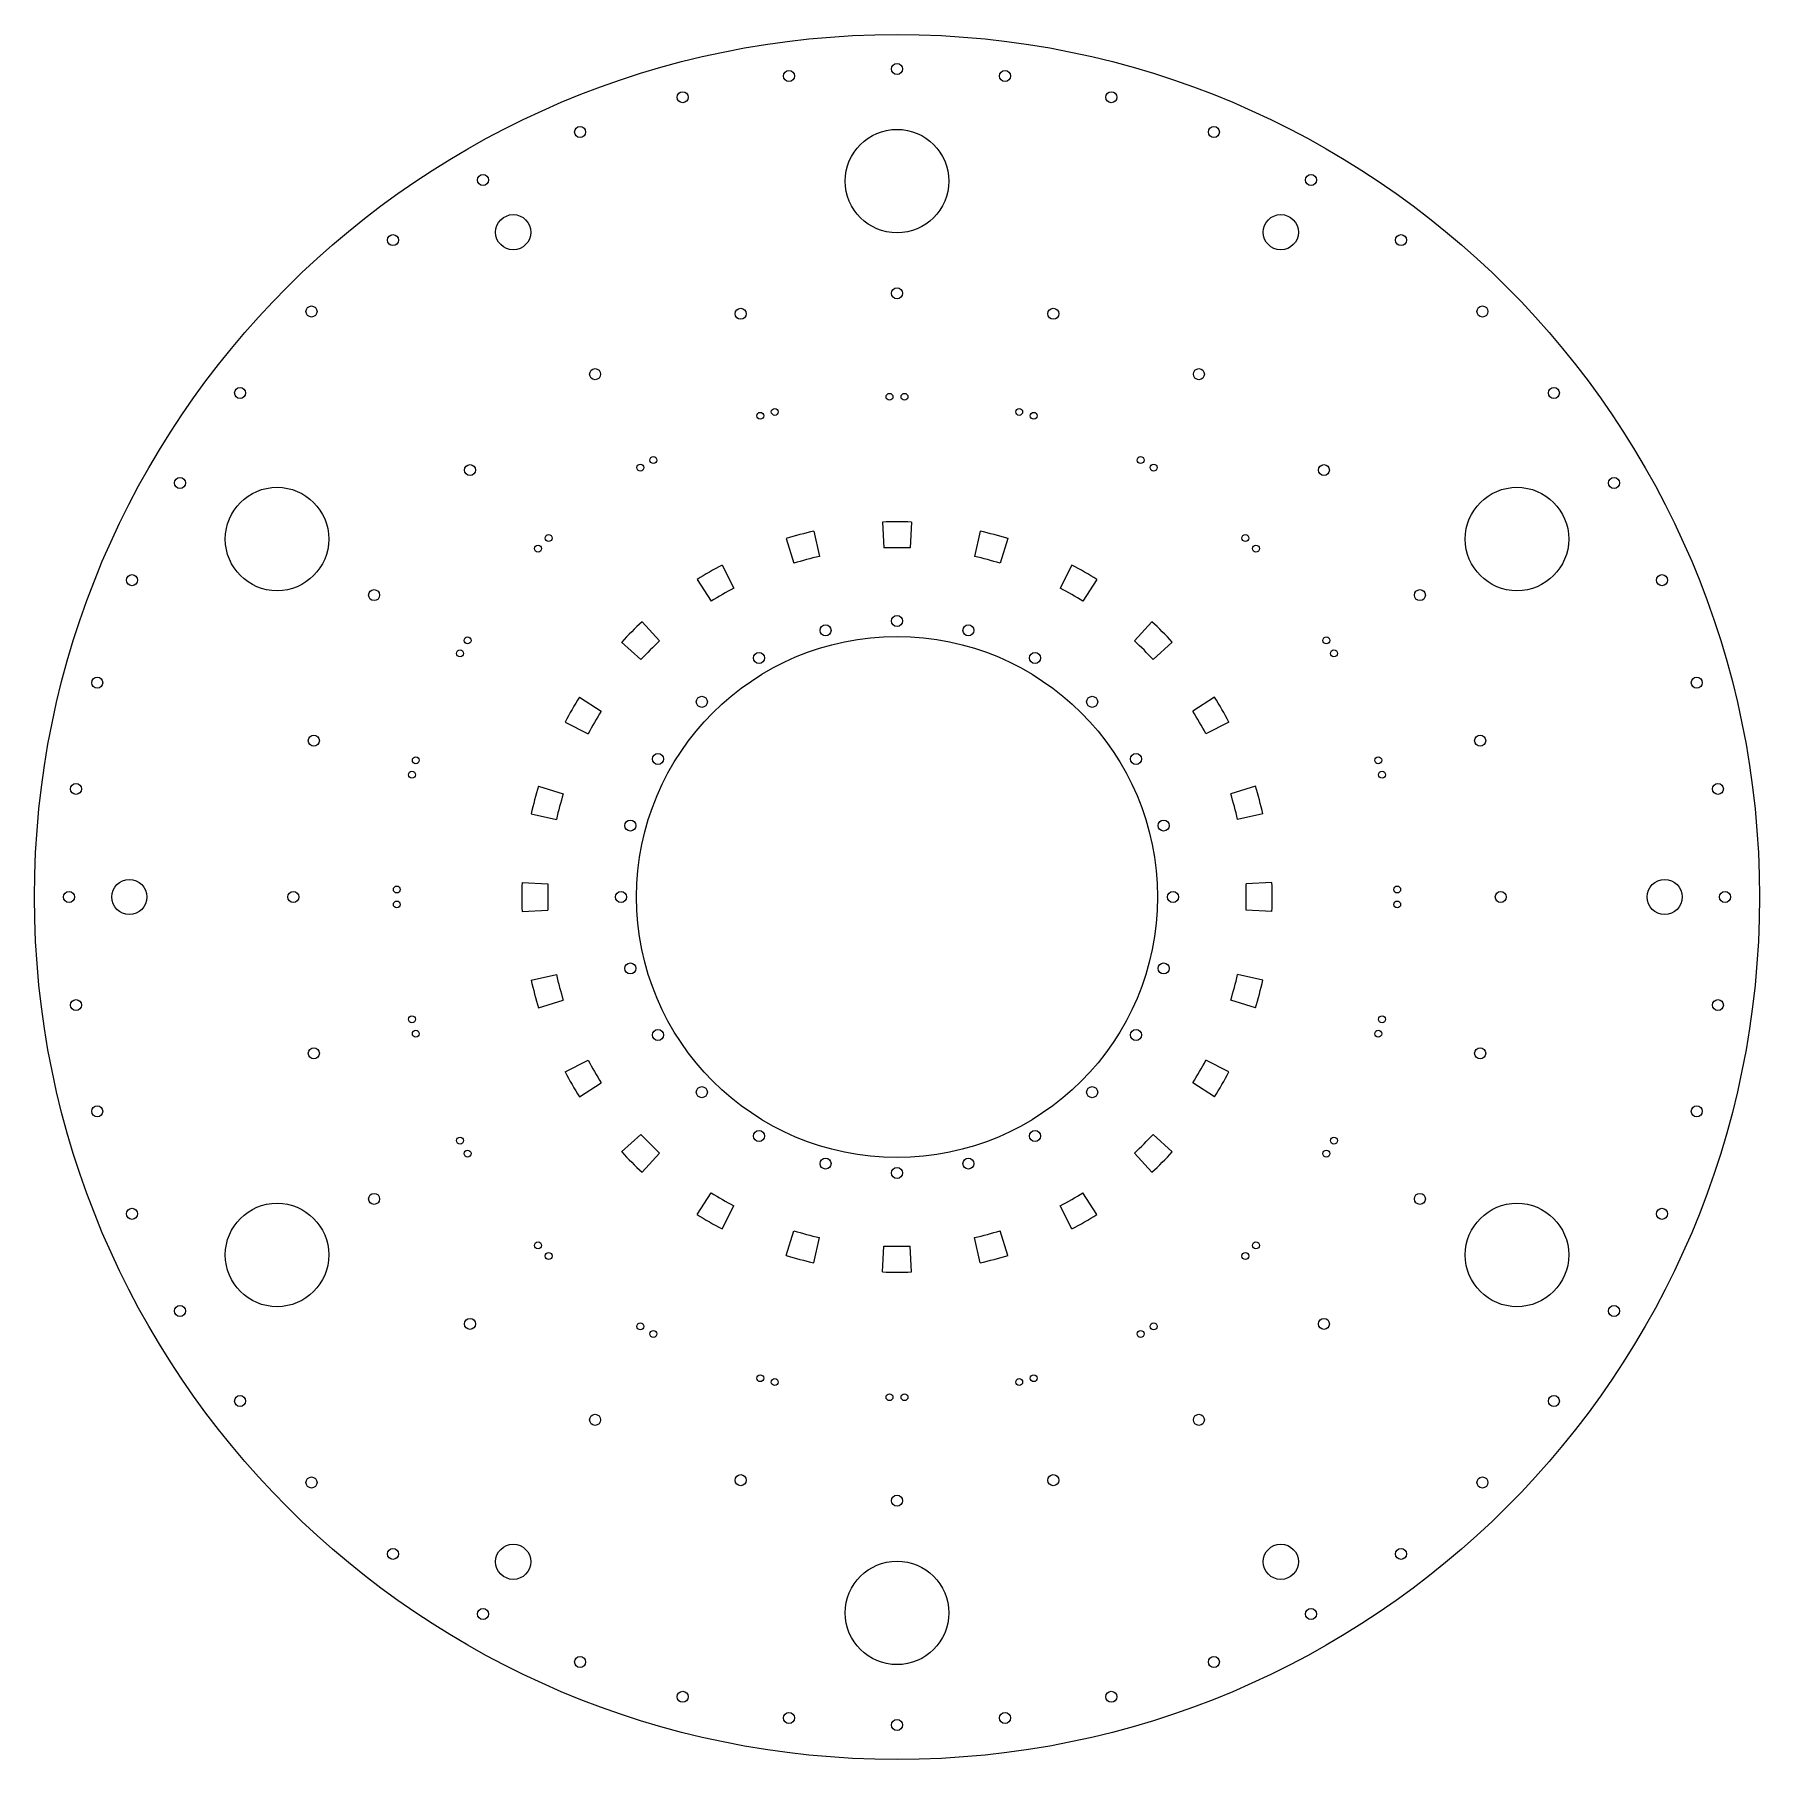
# Model space of a CAD drawing. Header units: millimetres. Extents: x 24 to 524, y 21 to 521.
import ezdxf

# ---------------------------------------------------------------- set-up
doc = ezdxf.new("R2010")
doc.units = ezdxf.units.MM

msp = doc.modelspace()

# ---------------------------------------------------------------- linework, layer by layer
at = {"color": 7, "linetype": 'Continuous', "lineweight": 25}
for p, q in [((250.31, 376.82), (251.88, 369.49)), ((270.2, 379.44), (270.57, 371.95)), ((278.58, 379.44), (278.2, 371.95)), ((298.47, 376.82), (296.89, 369.49)), ((242.22, 374.65), (244.52, 367.51)), ((306.56, 374.65), (304.26, 367.51)), ((223.68, 366.97), (227.1, 360.3)), ((325.09, 366.97), (321.67, 360.3)), ((216.42, 362.79), (220.5, 356.49)), ((332.35, 362.79), (328.28, 356.49)), ((200.51, 350.57), (205.54, 345.01)), ((348.27, 350.57), (343.23, 345.01)), ((194.58, 344.65), (200.15, 339.62)), ((354.19, 344.65), (348.63, 339.62)), ((182.37, 328.73), (188.67, 324.66)), ((366.4, 328.73), (360.1, 324.66)), ((178.18, 321.48), (184.86, 318.06)), ((370.59, 321.48), (363.92, 318.06)), ((170.5, 302.94), (177.64, 300.64)), ((378.27, 302.94), (371.13, 300.64)), ((168.34, 294.85), (175.67, 293.27)), ((380.44, 294.85), (373.1, 293.27)), ((165.72, 274.96), (173.21, 274.58)), ((383.06, 274.96), (375.57, 274.58)), ((165.72, 266.58), (173.21, 266.96)), ((383.06, 266.58), (375.57, 266.96)), ((168.34, 246.69), (175.67, 248.27)), ((380.44, 246.69), (373.1, 248.27)), ((170.5, 238.6), (177.64, 240.9)), ((378.27, 238.6), (371.13, 240.9)), ((178.18, 220.06), (184.86, 223.48)), ((370.59, 220.06), (363.92, 223.48)), ((182.37, 212.81), (188.67, 216.88)), ((366.4, 212.81), (360.1, 216.88)), ((194.58, 196.89), (200.15, 201.92)), ((354.19, 196.89), (348.63, 201.92)), ((200.51, 190.97), (205.54, 196.53)), ((348.27, 190.97), (343.23, 196.53)), ((216.42, 178.75), (220.5, 185.05)), ((332.35, 178.75), (328.28, 185.05)), ((223.68, 174.56), (227.1, 181.24)), ((325.09, 174.56), (321.67, 181.24)), ((242.22, 166.89), (244.52, 174.03)), ((250.31, 164.72), (251.88, 172.05)), ((298.47, 164.72), (296.89, 172.05)), ((306.56, 166.89), (304.26, 174.03)), ((270.2, 162.1), (270.57, 169.59)), ((278.58, 162.1), (278.2, 169.59))]:
    msp.add_line(p, q, dxfattribs=at)
for centre, radius in [((274.39, 270.77), 250), ((243.06, 508.72), 1.6), ((274.39, 510.77), 1.6), ((305.71, 508.72), 1.6), ((212.27, 502.59), 1.6), ((336.5, 502.59), 1.6), ((182.54, 492.5), 1.6), ((274.39, 478.27), 15), ((366.23, 492.5), 1.6), ((154.39, 478.62), 1.6), ((394.39, 478.62), 1.6), ((163.14, 463.46), 5.1), ((385.64, 463.46), 5.1), ((128.28, 461.17), 1.6), ((420.49, 461.17), 1.6), ((274.39, 445.77), 1.6), ((104.68, 440.48), 1.6), ((229.09, 439.81), 1.6), ((319.68, 439.81), 1.6), ((444.09, 440.48), 1.6), ((186.89, 422.32), 1.6), ((361.89, 422.32), 1.6), ((83.98, 416.87), 1.6), ((272.21, 415.75), 1), ((276.56, 415.75), 1), ((464.79, 416.87), 1.6), ((234.76, 410.25), 1), ((238.96, 411.38), 1), ((309.81, 411.38), 1), ((314.01, 410.25), 1), ((150.64, 394.51), 1.6), ((200.01, 395.24), 1), ((203.78, 397.42), 1), ((345, 397.42), 1), ((348.76, 395.24), 1), ((398.13, 394.51), 1.6), ((66.54, 390.77), 1.6), ((482.23, 390.77), 1.6), ((94.69, 374.52), 15), ((454.09, 374.52), 15), ((173.4, 374.82), 1), ((375.37, 374.82), 1), ((170.33, 371.75), 1), ((378.44, 371.75), 1), ((52.66, 362.61), 1.6), ((496.12, 362.61), 1.6), ((122.83, 358.27), 1.6), ((425.94, 358.27), 1.6), ((274.39, 350.77), 1.6), ((149.91, 345.14), 1), ((274.39, 270.77), 75.5), ((253.68, 348.04), 1.6), ((295.09, 348.04), 1.6), ((398.86, 345.14), 1), ((147.74, 341.38), 1), ((234.39, 340.05), 1.6), ((314.39, 340.05), 1.6), ((401.03, 341.38), 1), ((42.56, 332.89), 1.6), ((506.21, 332.89), 1.6), ((217.82, 327.34), 1.6), ((330.96, 327.34), 1.6), ((105.35, 316.06), 1.6), ((443.42, 316.06), 1.6), ((134.91, 310.39), 1), ((205.1, 310.77), 1.6), ((343.67, 310.77), 1.6), ((413.87, 310.39), 1), ((133.78, 306.2), 1), ((414.99, 306.2), 1), ((36.44, 302.1), 1.6), ((512.33, 302.1), 1.6), ((197.11, 291.48), 1.6), ((351.66, 291.48), 1.6), ((51.89, 270.77), 5.1), ((496.89, 270.77), 5.1), ((34.39, 270.77), 1.6), ((99.39, 270.77), 1.6), ((129.4, 272.94), 1), ((194.39, 270.77), 1.6), ((354.39, 270.77), 1.6), ((419.37, 272.94), 1), ((449.39, 270.77), 1.6), ((514.39, 270.77), 1.6), ((129.4, 268.6), 1), ((419.37, 268.6), 1), ((197.11, 250.06), 1.6), ((351.66, 250.06), 1.6), ((36.44, 239.44), 1.6), ((512.33, 239.44), 1.6), ((133.78, 235.34), 1), ((414.99, 235.34), 1), ((134.91, 231.15), 1), ((205.1, 230.77), 1.6), ((343.67, 230.77), 1.6), ((413.87, 231.15), 1), ((105.35, 225.48), 1.6), ((443.42, 225.48), 1.6), ((217.82, 214.2), 1.6), ((330.96, 214.2), 1.6), ((42.56, 208.65), 1.6), ((506.21, 208.65), 1.6), ((147.74, 200.16), 1), ((234.39, 201.49), 1.6), ((314.39, 201.49), 1.6), ((401.03, 200.16), 1), ((149.91, 196.4), 1), ((253.68, 193.5), 1.6), ((295.09, 193.5), 1.6), ((398.86, 196.4), 1), ((274.39, 190.77), 1.6), ((52.66, 178.93), 1.6), ((94.69, 167.02), 15), ((122.83, 183.27), 1.6), ((425.94, 183.27), 1.6), ((454.09, 167.02), 15), ((496.12, 178.93), 1.6), ((170.33, 169.79), 1), ((378.44, 169.79), 1), ((173.4, 166.71), 1), ((375.37, 166.71), 1), ((66.54, 150.77), 1.6), ((482.23, 150.77), 1.6), ((150.64, 147.03), 1.6), ((200.01, 146.3), 1), ((203.78, 144.12), 1), ((345, 144.12), 1), ((348.76, 146.3), 1), ((398.13, 147.03), 1.6), ((234.76, 131.29), 1), ((238.96, 130.16), 1), ((309.81, 130.16), 1), ((314.01, 131.29), 1), ((83.98, 124.67), 1.6), ((272.21, 125.79), 1), ((276.56, 125.79), 1), ((464.79, 124.67), 1.6), ((186.89, 119.22), 1.6), ((361.89, 119.22), 1.6), ((104.68, 101.06), 1.6), ((229.09, 101.73), 1.6), ((319.68, 101.73), 1.6), ((444.09, 101.06), 1.6), ((274.39, 95.77), 1.6), ((128.28, 80.36), 1.6), ((163.14, 78.08), 5.1), ((385.64, 78.08), 5.1), ((420.49, 80.36), 1.6), ((274.39, 63.27), 15), ((154.39, 62.92), 1.6), ((394.39, 62.92), 1.6), ((182.54, 49.04), 1.6), ((366.23, 49.04), 1.6), ((212.27, 38.95), 1.6), ((336.5, 38.95), 1.6), ((243.06, 32.82), 1.6), ((274.39, 30.77), 1.6), ((305.71, 32.82), 1.6)]:
    msp.add_circle(centre, radius, dxfattribs=at)
for radius, start, end in [(108.75, 102.7926, 107.2074), (108.75, 87.7926, 92.2074), (108.75, 72.7926, 77.2074), (101.25, 87.8414, 92.1586), (108.75, 117.7926, 122.2074), (101.25, 102.8414, 107.1586), (101.25, 72.8414, 77.1586), (108.75, 57.7926, 62.2074), (101.25, 117.8414, 122.1586), (101.25, 57.8414, 62.1586), (108.75, 132.7926, 137.2074), (108.75, 42.7926, 47.2074), (101.25, 132.8414, 137.1586), (101.25, 42.8414, 47.1586), (108.75, 147.7926, 152.2074), (108.75, 27.7926, 32.2074), (101.25, 147.8414, 152.1586), (101.25, 27.8414, 32.1586), (108.75, 162.7926, 167.2074), (101.25, 162.8414, 167.1586), (101.25, 12.8414, 17.1586), (108.75, 12.7926, 17.2074), (108.75, 177.7926, 182.2074), (101.25, 177.8414, 182.1586), (101.25, 357.8414, 2.1586), (108.75, 357.7926, 2.2074), (108.75, 192.7926, 197.2074), (101.25, 192.8414, 197.1586), (101.25, 342.8414, 347.1586), (108.75, 342.7926, 347.2074), (108.75, 207.7926, 212.2074), (101.25, 207.8414, 212.1586), (101.25, 327.8414, 332.1586), (108.75, 327.7926, 332.2074), (101.25, 222.8414, 227.1586), (101.25, 312.8414, 317.1586), (108.75, 222.7926, 227.2074), (108.75, 312.7926, 317.2074), (101.25, 237.8414, 242.1586), (101.25, 297.8414, 302.1586), (108.75, 237.7926, 242.2074), (108.75, 297.7926, 302.2074), (101.25, 252.8414, 257.1586), (101.25, 282.8414, 287.1586), (108.75, 252.7926, 257.2074), (101.25, 267.8414, 272.1586), (108.75, 282.7926, 287.2074), (108.75, 267.7926, 272.2074)]:
    msp.add_arc((274.39, 270.77), radius, start, end, dxfattribs=at)

doc.saveas('drawing.dxf')
